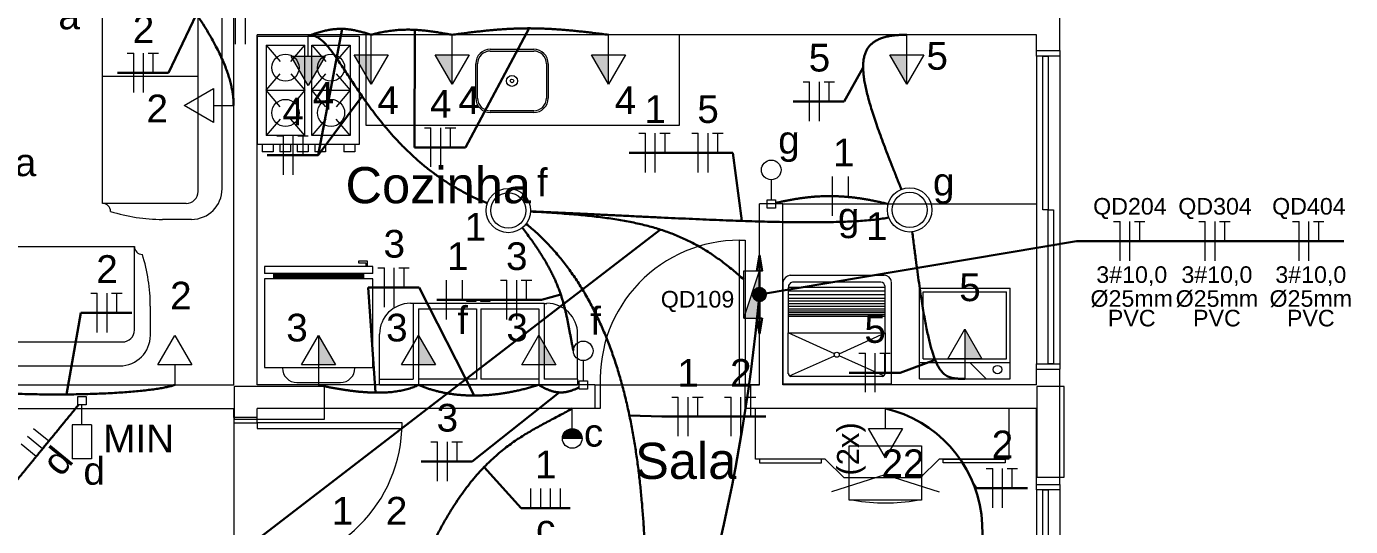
# Model space of a CAD drawing. Header units: inches. Extents: x -3 to 923, y -103 to 154.
# Drawn here: x 189.54 to 197.98, y 28.77 to 31.96 of the extents above; entities that cross this region are included whole.
import ezdxf
from ezdxf.enums import TextEntityAlignment as Align

# ---------------------------------------------------------------- set-up
doc = ezdxf.new("R2010")
doc.units = ezdxf.units.IN
doc.header["$LTSCALE"] = 10
doc.header["$MEASUREMENT"] = 0
for name, color, linetype, lineweight in [('BASE', 8, 'Continuous', 5), ('EL-Condutos', 4, 'Continuous', 30), ('EL-Fios', 9, 'Continuous', 20), ('EL-Pontos', 9, 'Continuous', 20), ('EL-Textos fios', 2, 'Continuous', 30), ('EL-Textos pontos', 2, 'Continuous', 30), ('MOVEIS', 9, 'Continuous', 20), ('P-SIMBOL', 5, 'Continuous', 20), ('TEXTO', 2, 'Continuous', 20)]:
    doc.layers.add(name, color=color, linetype=linetype, lineweight=lineweight)
doc.styles.add('Arial', font='arial.ttf')
doc.dimstyles.get("Standard").update_dxf_attribs({"dimtxt": 0.18, "dimasz": 0.18, "dimexe": 0.18, "dimexo": 0.0625, "dimgap": 0.09, "dimtad": 0, "dimtih": 1, "dimtoh": 1, "dimdec": 4, "dimzin": 0, "dimdsep": 46, "dimtxsty": 'Standard', "dimcen": 0.09, "dimadec": 0, "dimazin": 0, "dimtfac": 1, "dimtdec": 4, "dimtofl": 0, "dimtmove": 0, "dimatfit": 3, "dimfxl": 0, "dimtolj": 1, "dimtzin": 0, "dimarcsym": 0})

msp = doc.modelspace()

# ---------------------------------------------------------------- hatches: boundary and pattern name
at = {"layer": 'P-SIMBOL', "linetype": 'Continuous'}
for points in [[(191.2318, 31.7688), (191.34, 31.5813), (191.4483, 31.7688)], [(191.7409, 31.7768), (191.7409, 31.5893), (191.6326, 31.7768)], [(192.2573, 31.7768), (192.2573, 31.5893), (192.149, 31.7768)], [(193.254, 31.7768), (193.254, 31.5893), (193.1457, 31.7768)], [(195.1567, 31.7768), (195.1567, 31.5893), (195.0484, 31.7768)], [(194.1164, 30.0986), (194.2163, 30.0986), (194.2163, 30.3995)], [(191.4058, 29.8003), (191.4058, 29.9878), (191.514, 29.8003)], [(192.0423, 29.8003), (192.0423, 29.9878), (192.1505, 29.8003)], [(192.8093, 29.8013), (192.8093, 29.9888), (192.9175, 29.8013)], [(195.5253, 29.8398), (195.5253, 30.0273), (195.6335, 29.8398)], [(192.9602, 29.3313), (193.0227, 29.3313), (193.0227, 29.3938), (193.013, 29.3933), (192.9961, 29.3878), (192.9856, 29.3818), (192.9776, 29.3748), (192.9696, 29.3643), (192.9634, 29.3513), (192.9606, 29.3383), (192.9607, 29.3313)], [(193.0852, 29.3313), (193.0227, 29.3313), (193.0227, 29.3938), (193.0324, 29.3933), (193.0493, 29.3878), (193.0598, 29.3818), (193.0678, 29.3748), (193.0758, 29.3643), (193.082, 29.3513), (193.0848, 29.3383), (193.0847, 29.3313)]]:
    msp.add_hatch(color=256, dxfattribs=at).paths.add_polyline_path(points)

# ---------------------------------------------------------------- linework, layer by layer
at = {"layer": 'BASE'}
for p, q in [((190.8648, 29.6723), (190.8648, 33.2378)), ((196.1318, 31.8038), (196.1318, 32.1558)), ((191.0148, 29.6723), (191.0148, 31.9048)), ((195.9818, 31.9048), (191.0148, 31.9048)), ((195.9818, 31.8038), (195.9818, 31.9048)), ((195.9818, 31.8038), (196.1318, 31.8038)), ((194.2163, 29.6723), (194.2163, 30.8263)), ((194.3663, 30.8263), (194.2163, 30.8263)), ((194.3663, 30.8263), (195.9818, 30.8263)), ((194.3663, 29.6723), (194.3663, 30.8263)), ((195.9818, 29.6723), (195.9818, 29.7733)), ((195.9818, 29.7733), (196.1318, 29.7733)), ((196.1318, 29.0378), (196.1318, 29.7733)), ((188.8283, 29.6723), (190.8648, 29.6723)), ((193.1663, 29.6723), (191.0148, 29.6723)), ((193.1663, 29.6723), (193.1663, 29.5223)), ((193.2013, 29.6723), (194.2163, 29.6723)), ((194.2163, 29.6723), (194.1588, 29.6723)), ((194.1588, 29.6723), (194.1588, 29.5223)), ((195.9818, 29.6723), (194.3663, 29.6723)), ((188.8283, 29.5223), (190.8648, 29.5223)), ((190.8648, 29.4648), (190.8648, 29.5223)), ((190.8648, 29.4648), (190.8648, 28.4723)), ((191.0148, 29.4648), (190.8648, 29.4648)), ((191.0148, 29.4648), (191.0148, 29.5223)), ((193.1663, 29.5223), (191.0148, 29.5223)), ((195.9818, 29.5223), (194.1588, 29.5223)), ((195.9818, 29.0378), (195.9818, 29.5223)), ((195.9818, 29.0378), (196.1318, 29.0378))]:
    msp.add_line(p, q, dxfattribs=at)
at = {"layer": 'BASE', "linetype": 'Continuous'}
for p, q in [((195.9818, 31.7693), (195.9818, 29.8078)), ((196.1318, 31.7693), (196.1318, 29.8078)), ((193.1663, 29.6723), (193.2013, 29.6723)), ((195.9818, 29.0033), (195.9818, 26.8108)), ((196.1318, 29.0033), (196.1318, 26.8108))]:
    msp.add_line(p, q, dxfattribs=at)
for points in [[(196.1318, 31.8038), (196.1318, 31.7693), (195.9818, 31.7693), (195.9818, 31.8038)], [(195.9818, 29.7733), (195.9818, 29.8078), (196.1318, 29.8078), (196.1318, 29.7733)], [(193.1663, 29.6723), (193.2013, 29.6723), (193.2013, 29.5223), (193.1663, 29.5223)], [(194.1588, 29.5223), (194.1243, 29.5223), (194.1243, 29.6723), (194.1588, 29.6723)], [(190.8648, 29.4648), (190.8648, 29.4303), (191.0148, 29.4303), (191.0148, 29.4648)], [(196.1318, 29.0378), (196.1318, 29.0033), (195.9818, 29.0033), (195.9818, 29.0378)]]:
    msp.add_lwpolyline(points, dxfattribs=at)
for points in [[(196.0568, 31.7693), (196.0568, 30.7888), (196.0223, 30.7888), (196.0223, 31.7693), (196.0568, 31.7693), (196.0568, 31.7693)], [(196.0913, 30.7888), (196.0913, 29.8078), (196.0568, 29.8078), (196.0568, 30.7888), (196.0913, 30.7888), (196.0913, 30.7888)], [(194.1243, 29.6723), (194.0898, 29.6723), (194.0898, 30.5953), (194.1243, 30.5953), (194.1243, 29.6723), (194.1243, 29.6723)], [(191.0148, 29.4303), (191.0148, 29.3953), (191.9378, 29.3953), (191.9378, 29.4303), (191.0148, 29.4303), (191.0148, 29.4303)], [(196.0568, 29.0033), (196.0568, 27.9073), (196.0223, 27.9073), (196.0223, 29.0033), (196.0568, 29.0033), (196.0568, 29.0033)]]:
    msp.add_lwpolyline(points, close=True, dxfattribs=at)
at = {"layer": 'BASE'}
for points in [[(191.4438, 29.4543), (191.4438, 29.5583), (191.4438, 29.6618), (191.1553, 29.6618), (190.8668, 29.6618), (190.8668, 29.5583), (190.8668, 29.4543), (191.1553, 29.4543), (191.4438, 29.4543), (191.4438, 29.4543)], [(196.1578, 29.0853), (196.1578, 29.6618), (196.1233, 29.6618), (195.9848, 29.6618), (195.9848, 29.0853), (196.1233, 29.0853), (196.1578, 29.0853), (196.1578, 29.0853)]]:
    msp.add_lwpolyline(points, close=True, dxfattribs=at)
at = {"layer": 'BASE', "linetype": 'Continuous'}
for centre, radius, start, end in [((194.0898, 29.7063), 0.889, 90, 182.192), ((191.0148, 29.4303), 0.923, 270, 0)]:
    msp.add_arc(centre, radius, start, end, dxfattribs=at)
at = {"layer": 'EL-Condutos'}
for q in [(194.2163, 30.499), (194.2163, 29.999)]:
    msp.add_line((194.2163, 30.249), q, dxfattribs=at)
at = {"layer": 'EL-Condutos', "const_width": 0.0417}
msp.add_lwpolyline([(194.2371, 30.249, 1), (194.1954, 30.249, 1)], format="xyb", close=True, dxfattribs=at)
msp.add_lwpolyline([(194.2371, 30.249, 1), (194.1954, 30.249, 1)], format="xyb", close=True, dxfattribs=at)
at = {"layer": 'EL-Condutos'}
msp.add_circle((194.2163, 30.249), 0.0417, dxfattribs=at)
msp.add_circle((194.2163, 30.249), 0.0417, dxfattribs=at)
at = {"layer": 'EL-Condutos', "linetype": 'Continuous'}
for centre, radius, start, end in [((182.5387, 31.3085), 11.7256, 316.28885, 354.81711), ((194.8403, 28.7453), 0.7972, 297.40648, 77.04735)]:
    msp.add_arc(centre, radius, start, end, dxfattribs=at)
for points in [[(189.4281, 33.3002), (189.5517, 33.1905), (189.6681, 33.0848), (189.7776, 32.9831), (189.8802, 32.8852), (189.9763, 32.7911), (190.0661, 32.7008), (190.1498, 32.6141), (190.2275, 32.5309), (190.2995, 32.4513), (190.366, 32.3751), (190.4272, 32.3022), (190.4834, 32.2326), (190.5346, 32.1662), (190.5812, 32.103), (190.6234, 32.0428), (190.6613, 31.9855), (190.6952, 31.9312), (190.7252, 31.8797), (190.7517, 31.8309), (190.7747, 31.7848), (190.7946, 31.7413), (190.8114, 31.7004), (190.8255, 31.6619), (190.8371, 31.6257), (190.8463, 31.5919), (190.8533, 31.5603), (190.8584, 31.5309), (190.8618, 31.5035), (190.8637, 31.4782), (190.8643, 31.4548)], [(191.34, 31.8968), (191.3571, 31.9034), (191.3737, 31.9095), (191.3899, 31.915), (191.4055, 31.92), (191.4208, 31.9244), (191.4357, 31.9283), (191.4501, 31.9317), (191.4643, 31.9347), (191.4781, 31.9371), (191.4917, 31.9391), (191.5049, 31.9407), (191.5179, 31.9418), (191.5308, 31.9425), (191.5434, 31.9428), (191.5558, 31.9427), (191.5682, 31.9422), (191.5804, 31.9414), (191.5925, 31.9403), (191.6046, 31.9388), (191.6166, 31.937), (191.6287, 31.9349), (191.6407, 31.9325), (191.6528, 31.9298), (191.665, 31.9269), (191.6772, 31.9237), (191.6896, 31.9203), (191.7021, 31.9167), (191.7148, 31.9129), (191.7277, 31.9089), (191.7409, 31.9048)], [(191.7409, 31.9048), (191.7615, 31.9103), (191.7818, 31.9152), (191.8017, 31.9196), (191.8213, 31.9235), (191.8406, 31.9268), (191.8595, 31.9297), (191.8782, 31.9321), (191.8965, 31.934), (191.9146, 31.9355), (191.9325, 31.9366), (191.9501, 31.9373), (191.9675, 31.9376), (191.9847, 31.9376), (192.0016, 31.9372), (192.0184, 31.9366), (192.035, 31.9357), (192.0515, 31.9345), (192.0678, 31.9331), (192.084, 31.9314), (192.1, 31.9296), (192.116, 31.9275), (192.1319, 31.9254), (192.1477, 31.923), (192.1634, 31.9206), (192.1791, 31.9181), (192.1947, 31.9155), (192.2104, 31.9128), (192.226, 31.9101), (192.2416, 31.9074), (192.2573, 31.9048)], [(192.2573, 31.9048), (192.297, 31.9101), (192.3352, 31.915), (192.3721, 31.9196), (192.4076, 31.9239), (192.4421, 31.9277), (192.4754, 31.9312), (192.5079, 31.9343), (192.5395, 31.9371), (192.5704, 31.9395), (192.6007, 31.9415), (192.6305, 31.9431), (192.66, 31.9444), (192.6892, 31.9453), (192.7182, 31.9459), (192.7472, 31.9461), (192.7763, 31.9459), (192.8055, 31.9453), (192.8351, 31.9444), (192.8651, 31.9431), (192.8956, 31.9415), (192.9267, 31.9395), (192.9586, 31.9371), (192.9913, 31.9343), (193.025, 31.9312), (193.0598, 31.9277), (193.0958, 31.9239), (193.1331, 31.9196), (193.1718, 31.915), (193.2121, 31.9101), (193.254, 31.9048)], [(192.4812, 30.8313), (192.4053, 30.8641), (192.3334, 30.9), (192.2652, 30.9385), (192.2006, 30.9795), (192.1396, 31.0226), (192.0819, 31.0676), (192.0273, 31.114), (191.9759, 31.1617), (191.9274, 31.2102), (191.8817, 31.2593), (191.8386, 31.3087), (191.7981, 31.3581), (191.7599, 31.4072), (191.724, 31.4557), (191.6902, 31.5032), (191.6583, 31.5495), (191.6282, 31.5942), (191.5999, 31.6371), (191.573, 31.6778), (191.5476, 31.7161), (191.5235, 31.7517), (191.5004, 31.7841), (191.4784, 31.8132), (191.4572, 31.8386), (191.4367, 31.86), (191.4168, 31.8772), (191.3973, 31.8897), (191.3781, 31.8974), (191.3591, 31.8998), (191.34, 31.8968)], [(195.1211, 30.9191), (195.0921, 30.9918), (195.0646, 31.0612), (195.0388, 31.1274), (195.0147, 31.1905), (194.9924, 31.2504), (194.9719, 31.3072), (194.9532, 31.3611), (194.9365, 31.412), (194.9217, 31.46), (194.909, 31.5052), (194.8983, 31.5477), (194.8897, 31.5874), (194.8834, 31.6245), (194.8792, 31.6589), (194.8773, 31.6909), (194.8778, 31.7203), (194.8806, 31.7474), (194.8858, 31.772), (194.8935, 31.7944), (194.9038, 31.8145), (194.9166, 31.8324), (194.9321, 31.8482), (194.9502, 31.862), (194.9711, 31.8737), (194.9948, 31.8834), (195.0213, 31.8913), (195.0507, 31.8973), (195.083, 31.9015), (195.1183, 31.904), (195.1567, 31.9048)], [(195.0373, 30.826), (195.0083, 30.8329), (194.98, 30.8393), (194.9522, 30.8451), (194.9251, 30.8504), (194.8984, 30.8552), (194.8723, 30.8595), (194.8466, 30.8632), (194.8214, 30.8665), (194.7966, 30.8693), (194.7722, 30.8716), (194.7481, 30.8735), (194.7244, 30.8748), (194.7009, 30.8758), (194.6778, 30.8763), (194.6548, 30.8764), (194.6321, 30.876), (194.6095, 30.8752), (194.5871, 30.8741), (194.5647, 30.8725), (194.5425, 30.8706), (194.5203, 30.8683), (194.4982, 30.8656), (194.476, 30.8626), (194.4538, 30.8592), (194.4315, 30.8555), (194.4091, 30.8514), (194.3866, 30.8471), (194.364, 30.8424), (194.3411, 30.8374), (194.318, 30.8321)], [(192.7551, 30.7789), (192.8483, 30.7749), (192.9418, 30.7707), (193.0353, 30.7664), (193.1287, 30.7619), (193.2219, 30.7575), (193.3146, 30.753), (193.4069, 30.7485), (193.4984, 30.7441), (193.5892, 30.7398), (193.6789, 30.7356), (193.7675, 30.7316), (193.8549, 30.7277), (193.9408, 30.7242), (194.0251, 30.7209), (194.1078, 30.718), (194.1885, 30.7154), (194.2673, 30.7133), (194.3439, 30.7116), (194.4182, 30.7103), (194.49, 30.7096), (194.5592, 30.7094), (194.6257, 30.7099), (194.6893, 30.711), (194.7498, 30.7127), (194.8072, 30.7152), (194.8612, 30.7184), (194.9117, 30.7224), (194.9586, 30.7272), (195.0017, 30.7329), (195.0409, 30.7395)], [(192.7566, 30.7779), (192.8258, 30.7742), (192.8923, 30.7701), (192.9564, 30.7656), (193.0181, 30.7608), (193.0775, 30.7555), (193.1346, 30.7498), (193.1898, 30.7435), (193.2429, 30.7366), (193.2941, 30.7291), (193.3436, 30.7209), (193.3913, 30.712), (193.4375, 30.7023), (193.4823, 30.6918), (193.5256, 30.6805), (193.5677, 30.6682), (193.6086, 30.655), (193.6484, 30.6408), (193.6873, 30.6256), (193.7254, 30.6093), (193.7626, 30.5918), (193.7992, 30.5732), (193.8353, 30.5533), (193.8709, 30.5322), (193.9061, 30.5097), (193.9411, 30.4859), (193.976, 30.4607), (194.0108, 30.434), (194.0457, 30.4058), (194.0807, 30.3761), (194.116, 30.3447)], [(192.7047, 30.6746), (192.7317, 30.6391), (192.7569, 30.6049), (192.7803, 30.5718), (192.802, 30.5399), (192.8221, 30.5089), (192.8406, 30.479), (192.8577, 30.4499), (192.8734, 30.4217), (192.8878, 30.3944), (192.901, 30.3677), (192.9131, 30.3417), (192.9241, 30.3163), (192.9341, 30.2914), (192.9432, 30.267), (192.9515, 30.2431), (192.959, 30.2195), (192.9659, 30.1962), (192.9722, 30.1731), (192.9779, 30.1502), (192.9833, 30.1274), (192.9883, 30.1046), (192.993, 30.0819), (192.9975, 30.059), (193.0019, 30.036), (193.0063, 30.0129), (193.0107, 29.9894), (193.0152, 29.9656), (193.0199, 29.9415), (193.0249, 29.9169), (193.0303, 29.8917)], [(192.728, 30.7007), (192.7988, 30.6391), (192.865, 30.5738), (192.927, 30.5052), (192.9848, 30.4333), (193.0385, 30.3585), (193.0883, 30.2808), (193.1344, 30.2004), (193.1769, 30.1176), (193.216, 30.0325), (193.2517, 29.9453), (193.2843, 29.8563), (193.3139, 29.7655), (193.3406, 29.6731), (193.3646, 29.5794), (193.386, 29.4846), (193.405, 29.3887), (193.4217, 29.2921), (193.4363, 29.1949), (193.4489, 29.0973), (193.4596, 28.9994), (193.4686, 28.9015), (193.4761, 28.8037), (193.4822, 28.7062), (193.487, 28.6093), (193.4907, 28.513), (193.4935, 28.4176), (193.4954, 28.3233), (193.4966, 28.2303), (193.4973, 28.1387), (193.4977, 28.0487)], [(195.1906, 30.648), (195.2019, 30.5574), (195.2128, 30.4729), (195.2233, 30.3943), (195.2335, 30.3212), (195.2435, 30.2535), (195.2532, 30.1911), (195.2628, 30.1336), (195.2722, 30.081), (195.2816, 30.0329), (195.2908, 29.9892), (195.3001, 29.9496), (195.3094, 29.914), (195.3187, 29.8821), (195.3281, 29.8538), (195.3377, 29.8288), (195.3474, 29.8069), (195.3574, 29.7879), (195.3676, 29.7717), (195.3782, 29.7579), (195.389, 29.7464), (195.4003, 29.737), (195.4119, 29.7295), (195.4241, 29.7237), (195.4367, 29.7193), (195.4499, 29.7161), (195.4636, 29.714), (195.478, 29.7127), (195.4931, 29.712), (195.5088, 29.7118), (195.5253, 29.7118)], [(188.9279, 29.6723), (188.974, 29.6635), (189.0229, 29.6554), (189.0744, 29.6481), (189.1282, 29.6415), (189.1841, 29.6356), (189.2418, 29.6304), (189.301, 29.6259), (189.3615, 29.622), (189.423, 29.6188), (189.4852, 29.6161), (189.548, 29.6141), (189.611, 29.6127), (189.6739, 29.6119), (189.7366, 29.6116), (189.7987, 29.6119), (189.8601, 29.6127), (189.9203, 29.6141), (189.9793, 29.6159), (190.0366, 29.6183), (190.0921, 29.6211), (190.1456, 29.6244), (190.1966, 29.6281), (190.245, 29.6323), (190.2906, 29.6369), (190.333, 29.6418), (190.372, 29.6472), (190.4073, 29.653), (190.4388, 29.6591), (190.466, 29.6655), (190.4888, 29.6723)], [(191.4058, 29.6723), (191.4324, 29.6665), (191.4587, 29.6611), (191.4847, 29.6559), (191.5103, 29.6512), (191.5357, 29.6468), (191.5607, 29.6427), (191.5853, 29.639), (191.6097, 29.6357), (191.6336, 29.6327), (191.6572, 29.6301), (191.6805, 29.628), (191.7033, 29.6262), (191.7258, 29.6249), (191.7479, 29.6239), (191.7696, 29.6234), (191.7908, 29.6233), (191.8117, 29.6237), (191.8321, 29.6245), (191.8522, 29.6258), (191.8718, 29.6275), (191.8909, 29.6298), (191.9096, 29.6324), (191.9279, 29.6356), (191.9456, 29.6393), (191.963, 29.6435), (191.9798, 29.6482), (191.9962, 29.6534), (192.012, 29.6592), (192.0274, 29.6654), (192.0423, 29.6723)], [(192.8093, 29.6733), (192.7805, 29.6643), (192.7518, 29.656), (192.7233, 29.6484), (192.695, 29.6413), (192.6669, 29.6349), (192.6389, 29.6291), (192.6111, 29.624), (192.5836, 29.6194), (192.5562, 29.6155), (192.5291, 29.6122), (192.5021, 29.6095), (192.4754, 29.6074), (192.449, 29.606), (192.4227, 29.6051), (192.3968, 29.6048), (192.3711, 29.6052), (192.3456, 29.6062), (192.3204, 29.6077), (192.2955, 29.6098), (192.2709, 29.6126), (192.2466, 29.6159), (192.2226, 29.6199), (192.1989, 29.6244), (192.1755, 29.6295), (192.1525, 29.6352), (192.1297, 29.6414), (192.1073, 29.6483), (192.0853, 29.6557), (192.0636, 29.6637), (192.0423, 29.6723)], [(193.0665, 29.6576), (193.0571, 29.6528), (193.0478, 29.6484), (193.0387, 29.6444), (193.0297, 29.6408), (193.0209, 29.6375), (193.0121, 29.6346), (193.0035, 29.6321), (192.995, 29.6299), (192.9865, 29.6281), (192.9782, 29.6267), (192.9698, 29.6257), (192.9616, 29.625), (192.9534, 29.6247), (192.9452, 29.6247), (192.937, 29.6251), (192.9288, 29.6258), (192.9207, 29.6269), (192.9125, 29.6284), (192.9043, 29.6302), (192.896, 29.6324), (192.8878, 29.6349), (192.8794, 29.6378), (192.871, 29.641), (192.8625, 29.6446), (192.8539, 29.6485), (192.8452, 29.6528), (192.8364, 29.6574), (192.8275, 29.6623), (192.8185, 29.6676), (192.8093, 29.6733)], [(189.333, 28.8826), (189.3558, 28.9105), (189.3774, 28.9368), (189.3978, 28.9618), (189.4172, 28.9855), (189.4356, 29.008), (189.4532, 29.0295), (189.47, 29.0501), (189.4862, 29.0699), (189.5019, 29.089), (189.5171, 29.1076), (189.5319, 29.1257), (189.5465, 29.1435), (189.5609, 29.1611), (189.5752, 29.1786), (189.5896, 29.1962), (189.6041, 29.214), (189.6188, 29.232), (189.6339, 29.2504), (189.6494, 29.2693), (189.6654, 29.2889), (189.682, 29.3092), (189.6994, 29.3304), (189.7176, 29.3527), (189.7367, 29.376), (189.7568, 29.4006), (189.778, 29.4265), (189.8004, 29.4539), (189.8242, 29.4829), (189.8493, 29.5136), (189.8759, 29.5462)], [(191.8861, 28.0435), (191.9256, 28.1591), (191.9649, 28.2675), (192.004, 28.3689), (192.043, 28.4638), (192.0818, 28.5523), (192.1204, 28.6347), (192.1588, 28.7114), (192.1972, 28.7826), (192.2353, 28.8485), (192.2734, 28.9095), (192.3113, 28.9658), (192.3492, 29.0178), (192.3869, 29.0656), (192.4245, 29.1096), (192.4621, 29.1501), (192.4996, 29.1873), (192.5371, 29.2215), (192.5744, 29.2531), (192.6118, 29.2822), (192.6491, 29.3091), (192.6864, 29.3342), (192.7237, 29.3577), (192.761, 29.3799), (192.7983, 29.4011), (192.8356, 29.4215), (192.8729, 29.4415), (192.9103, 29.4613), (192.9477, 29.4811), (192.9852, 29.5014), (193.0227, 29.5223)]]:
    msp.add_spline(points, degree=3, dxfattribs=at)
at = {"layer": 'EL-Fios', "color": 5}
for p, q in [((190.877, 31.8447), (190.877, 32.0947)), ((190.9395, 31.8447), (190.9395, 32.0947)), ((190.1855, 31.7878), (190.2272, 31.7878)), ((190.2272, 31.5378), (190.2272, 31.7878)), ((190.2897, 31.5378), (190.2897, 31.7878)), ((190.3188, 31.7878), (190.3855, 31.7878)), ((190.3522, 31.6628), (190.3522, 31.7878)), ((194.4946, 31.6052), (194.5362, 31.6052)), ((194.5362, 31.3552), (194.5362, 31.6052)), ((194.5987, 31.3552), (194.5987, 31.6052)), ((194.6279, 31.6052), (194.6946, 31.6052)), ((194.6612, 31.4802), (194.6612, 31.6052)), ((191.1398, 31.2615), (191.1815, 31.2615)), ((191.1398, 31.2615), (191.1815, 31.2615)), ((191.1815, 31.0115), (191.1815, 31.2615)), ((191.1815, 31.0115), (191.1815, 31.2615)), ((191.244, 31.0115), (191.244, 31.2615)), ((191.244, 31.0115), (191.244, 31.2615)), ((191.2731, 31.2615), (191.3398, 31.2615)), ((191.2731, 31.2615), (191.3398, 31.2615)), ((191.3065, 31.1365), (191.3065, 31.2615)), ((191.3065, 31.1365), (191.3065, 31.2615)), ((192.0804, 31.312), (192.122, 31.312)), ((192.0804, 31.312), (192.122, 31.312)), ((192.122, 31.062), (192.122, 31.312)), ((192.122, 31.062), (192.122, 31.312)), ((192.1845, 31.062), (192.1845, 31.312)), ((192.1845, 31.062), (192.1845, 31.312)), ((192.2137, 31.312), (192.2804, 31.312)), ((192.2137, 31.312), (192.2804, 31.312)), ((192.247, 31.187), (192.247, 31.312)), ((192.247, 31.187), (192.247, 31.312)), ((193.4478, 31.2774), (193.4895, 31.2774)), ((193.4895, 31.0274), (193.4895, 31.2774)), ((193.552, 31.0274), (193.552, 31.2774)), ((193.5811, 31.2774), (193.6478, 31.2774)), ((193.6145, 31.1524), (193.6145, 31.2774)), ((193.7846, 31.2774), (193.8262, 31.2774)), ((193.8262, 31.0274), (193.8262, 31.2774)), ((193.8887, 31.0274), (193.8887, 31.2774)), ((193.9179, 31.2774), (193.9846, 31.2774)), ((193.9512, 31.1524), (193.9512, 31.2774)), ((194.6829, 30.7513), (194.6829, 31.0013)), ((194.7848, 30.8763), (194.7848, 31.0013)), ((196.4736, 30.7141), (196.5152, 30.7141)), ((196.5152, 30.4641), (196.5152, 30.7141)), ((196.5777, 30.4641), (196.5777, 30.7141)), ((196.6069, 30.7141), (196.6736, 30.7141)), ((196.6402, 30.5891), (196.6402, 30.7141)), ((197.0165, 30.7141), (197.0582, 30.7141)), ((197.0582, 30.4641), (197.0582, 30.7141)), ((197.1207, 30.4641), (197.1207, 30.7141)), ((197.1498, 30.7141), (197.2165, 30.7141)), ((197.1832, 30.5891), (197.1832, 30.7141)), ((197.615, 30.7141), (197.6566, 30.7141)), ((197.6566, 30.4641), (197.6566, 30.7141)), ((197.7191, 30.4641), (197.7191, 30.7141)), ((197.7483, 30.7141), (197.815, 30.7141)), ((197.7816, 30.5891), (197.7816, 30.7141)), ((191.7843, 30.4189), (191.826, 30.4189)), ((191.7843, 30.4189), (191.826, 30.4189)), ((191.826, 30.1689), (191.826, 30.4189)), ((191.826, 30.1689), (191.826, 30.4189)), ((191.8885, 30.1689), (191.8885, 30.4189)), ((191.8885, 30.1689), (191.8885, 30.4189)), ((191.9177, 30.4189), (191.9843, 30.4189)), ((191.9177, 30.4189), (191.9843, 30.4189)), ((191.951, 30.2939), (191.951, 30.4189)), ((191.951, 30.2939), (191.951, 30.4189)), ((192.2223, 30.0897), (192.2223, 30.3397)), ((192.3241, 30.2147), (192.3241, 30.3397)), ((192.5649, 30.3397), (192.6065, 30.3397)), ((192.6065, 30.0897), (192.6065, 30.3397)), ((192.669, 30.0897), (192.669, 30.3397)), ((192.6982, 30.3397), (192.7649, 30.3397)), ((192.7315, 30.2147), (192.7315, 30.3397)), ((189.953, 30.2577), (189.9947, 30.2577)), ((189.9947, 30.0077), (189.9947, 30.2577)), ((190.0572, 30.0077), (190.0572, 30.2577)), ((190.0863, 30.2577), (190.153, 30.2577)), ((190.1197, 30.1327), (190.1197, 30.2577)), ((194.8498, 29.8756), (194.8914, 29.8756)), ((194.8914, 29.6256), (194.8914, 29.8756)), ((194.9539, 29.6256), (194.9539, 29.8756)), ((194.9831, 29.8756), (195.0498, 29.8756)), ((195.0164, 29.7506), (195.0164, 29.8756)), ((193.6569, 29.5956), (193.6985, 29.5956)), ((193.6985, 29.3456), (193.6985, 29.5956)), ((193.761, 29.3456), (193.761, 29.5956)), ((193.7902, 29.5956), (193.8569, 29.5956)), ((193.8235, 29.4706), (193.8235, 29.5956)), ((193.9937, 29.5956), (194.0353, 29.5956)), ((194.0353, 29.3456), (194.0353, 29.5956)), ((194.0978, 29.3456), (194.0978, 29.5956)), ((194.127, 29.5956), (194.1937, 29.5956)), ((194.1603, 29.4706), (194.1603, 29.5956)), ((189.6855, 29.3135), (189.5888, 29.3926)), ((189.6064, 29.2167), (189.5096, 29.2959)), ((189.6459, 29.2651), (189.5492, 29.3442)), ((192.1224, 29.3098), (192.1641, 29.3098)), ((192.1641, 29.0598), (192.1641, 29.3098)), ((192.2266, 29.0598), (192.2266, 29.3098)), ((192.2558, 29.3098), (192.3224, 29.3098)), ((192.2891, 29.1848), (192.2891, 29.3098)), ((195.6615, 29.1396), (195.7032, 29.1396)), ((195.7032, 28.8896), (195.7032, 29.1396)), ((195.7657, 28.8896), (195.7657, 29.1396)), ((195.7948, 29.1396), (195.8615, 29.1396)), ((195.8282, 29.0146), (195.8282, 29.1396)), ((192.7599, 28.8873), (192.7599, 29.0123)), ((192.8224, 28.8873), (192.8224, 29.0123)), ((192.8849, 28.8873), (192.8849, 29.0123)), ((192.9474, 28.8873), (192.9474, 29.0123))]:
    msp.add_line(p, q, dxfattribs=at)
at = {"layer": 'EL-Pontos', "linetype": 'Continuous'}
msp.add_circle((194.2163, 30.249), 0.025, dxfattribs=at)
at = {"layer": 'EL-Textos fios', "color": 3}
for p, q in [((190.6275, 32.0367), (190.448, 31.6628)), ((191.5558, 31.9427), (191.4023, 31.1365)), ((192.0184, 31.9366), (192.0179, 31.187)), ((192.7472, 31.9461), (192.3429, 31.187)), ((190.448, 31.6628), (190.123, 31.6628)), ((194.8772, 31.6973), (194.7571, 31.4802)), ((191.6827, 31.5139), (191.4023, 31.1365)), ((194.7571, 31.4802), (194.4321, 31.4802)), ((192.0179, 31.187), (192.3429, 31.187)), ((192.3429, 31.187), (192.0179, 31.187)), ((194.0471, 31.1524), (193.3853, 31.1524)), ((194.1044, 30.7181), (194.0471, 31.1524)), ((191.4023, 31.1365), (191.0773, 31.1365)), ((191.4023, 31.1365), (191.0773, 31.1365)), ((193.5852, 30.6628), (190.3791, 28.1989)), ((194.2163, 30.249), (196.2368, 30.5891)), ((196.2368, 30.5891), (197.9407, 30.5891)), ((192.0468, 30.2939), (191.7218, 30.2939)), ((191.7695, 29.6234), (191.7218, 30.2939)), ((191.7218, 30.2939), (192.0468, 30.2939)), ((192.3968, 29.6048), (192.0468, 30.2939)), ((192.9493, 30.2495), (192.8274, 30.2147)), ((192.8274, 30.2147), (192.1598, 30.2147)), ((189.7987, 29.6119), (189.8905, 30.1327)), ((189.8905, 30.1327), (190.2155, 30.1327)), ((195.3358, 29.8333), (195.1123, 29.7506)), ((195.1123, 29.7506), (194.7873, 29.7506)), ((192.9391, 29.6249), (192.3849, 29.1848)), ((193.3875, 29.4776), (193.5944, 29.4706)), ((193.5944, 29.4706), (194.2562, 29.4706)), ((192.3849, 29.1848), (192.0599, 29.1848)), ((192.4608, 29.1488), (192.6974, 28.8873)), ((195.5782, 29.0471), (195.599, 29.0146)), ((195.599, 29.0146), (195.924, 29.0146)), ((192.6974, 28.8873), (193.0099, 28.8873))]:
    msp.add_line(p, q, dxfattribs=at)
at = {"layer": 'MOVEIS'}
for p, q in [((190.0293, 30.8293), (190.0293, 32.4533)), ((190.6383, 30.9058), (190.6383, 32.3773)), ((190.7903, 30.9223), (190.7903, 32.3603)), ((191.0148, 31.8968), (191.6653, 31.8968)), ((191.0148, 31.8968), (191.0148, 31.2048)), ((191.0723, 31.8393), (191.0723, 31.2623)), ((191.0723, 31.8393), (191.3173, 31.8393)), ((191.0723, 31.8393), (191.1613, 31.7348)), ((191.2283, 31.7348), (191.3173, 31.8393)), ((191.3173, 31.2623), (191.3173, 31.8393)), ((191.3633, 31.2623), (191.3633, 31.8393)), ((191.3633, 31.8393), (191.6078, 31.8393)), ((191.3633, 31.8393), (191.4518, 31.7348)), ((191.5188, 31.7348), (191.6078, 31.8393)), ((191.6078, 31.8393), (191.6078, 31.2623)), ((191.6653, 31.8968), (191.6653, 31.2048)), ((191.7068, 31.9048), (191.7068, 31.3283)), ((193.7068, 31.3283), (193.7068, 31.9048)), ((192.5003, 31.8128), (192.7773, 31.8128)), ((192.5003, 31.8013), (192.7773, 31.8013)), ((191.0723, 31.5508), (191.1613, 31.6553)), ((191.2283, 31.6553), (191.3173, 31.5508)), ((191.3633, 31.5508), (191.4518, 31.6553)), ((191.5188, 31.6553), (191.6078, 31.5508)), ((192.4083, 31.5013), (192.4083, 31.7203)), ((192.4198, 31.5013), (192.4198, 31.7203)), ((192.8583, 31.7203), (192.8583, 31.5013)), ((192.8698, 31.7203), (192.8698, 31.5013)), ((190.0293, 31.6413), (190.6383, 31.6413)), ((191.0723, 31.5508), (191.3173, 31.5508)), ((191.1613, 31.4463), (191.0723, 31.5508)), ((191.3173, 31.5508), (191.2283, 31.4463)), ((191.3633, 31.5508), (191.6078, 31.5508)), ((191.4518, 31.4463), (191.3633, 31.5508)), ((191.6078, 31.5508), (191.5188, 31.4463)), ((192.7773, 31.4203), (192.5003, 31.4203)), ((192.7773, 31.4088), (192.5003, 31.4088)), ((191.1613, 31.3668), (191.0723, 31.2623)), ((191.3173, 31.2623), (191.2283, 31.3668)), ((191.4518, 31.3668), (191.3633, 31.2623)), ((191.6078, 31.2623), (191.5188, 31.3668)), ((191.7068, 31.3283), (193.7068, 31.3283)), ((191.3173, 31.2623), (191.0723, 31.2623)), ((191.6078, 31.2623), (191.3633, 31.2623)), ((191.6653, 31.2048), (191.0148, 31.2048)), ((191.0468, 31.2048), (191.0468, 31.1583)), ((191.1163, 31.1583), (191.0468, 31.1583)), ((191.1163, 31.2048), (191.1163, 31.1583)), ((191.1583, 31.2048), (191.1583, 31.1583)), ((191.2278, 31.1583), (191.1583, 31.1583)), ((191.2278, 31.2048), (191.2278, 31.1583)), ((191.2698, 31.2048), (191.2698, 31.1583)), ((191.3393, 31.1583), (191.2698, 31.1583)), ((191.3393, 31.2048), (191.3393, 31.1583)), ((191.3818, 31.2048), (191.3818, 31.1583)), ((191.4508, 31.1583), (191.3818, 31.1583)), ((191.4508, 31.2048), (191.4508, 31.1583)), ((191.5673, 31.2048), (191.5673, 31.1583)), ((191.6363, 31.1583), (191.5673, 31.1583)), ((191.6363, 31.2048), (191.6363, 31.1583)), ((190.5618, 30.8293), (190.0293, 30.8293)), ((190.5958, 30.7278), (190.4098, 30.7278)), ((188.6078, 30.5553), (190.2318, 30.5553)), ((190.2318, 30.0228), (190.2318, 30.5553)), ((191.0603, 30.4278), (191.0603, 30.3838)), ((191.7523, 30.4278), (191.0603, 30.4278)), ((191.7178, 30.4623), (191.6603, 30.4623)), ((191.6603, 30.4623), (191.6603, 30.4508)), ((191.6603, 30.4508), (191.7063, 30.4508)), ((191.7063, 30.4508), (191.7063, 30.4278)), ((191.7178, 30.4278), (191.7178, 30.4623)), ((191.7523, 30.3838), (191.7523, 30.4278)), ((191.7523, 30.3838), (191.0603, 30.3838)), ((191.0603, 30.3493), (191.0603, 29.7838)), ((191.7523, 30.3493), (191.0603, 30.3493)), ((191.1178, 30.3838), (191.1178, 30.3493)), ((191.6948, 30.3743), (191.1178, 30.3743)), ((191.6948, 30.3663), (191.1178, 30.3663)), ((191.6948, 30.3583), (191.1178, 30.3583)), ((191.6948, 30.3493), (191.6948, 30.3838)), ((191.7523, 29.7838), (191.7523, 30.3493)), ((194.3653, 30.3278), (194.3653, 29.6793)), ((195.0118, 30.3713), (194.4128, 30.3713)), ((195.0578, 29.6793), (195.0578, 30.3288)), ((195.0173, 30.2933), (194.4003, 30.2933)), ((195.0173, 30.2703), (194.4003, 30.2703)), ((195.0173, 30.2473), (194.4003, 30.2473)), ((195.0173, 30.2243), (194.4003, 30.2243)), ((195.2373, 29.7118), (195.2373, 30.2888)), ((195.2373, 30.2888), (195.8143, 30.2888)), ((195.2603, 29.8388), (195.2603, 30.2658)), ((195.2603, 30.2658), (195.7913, 30.2658)), ((195.7913, 29.8388), (195.7913, 30.2658)), ((195.8143, 29.7118), (195.8143, 30.2888)), ((190.3333, 29.9888), (190.3333, 30.1748)), ((192.0083, 30.1928), (191.9908, 30.1928)), ((192.8443, 30.1928), (192.0083, 30.1928)), ((192.0083, 30.1928), (192.0083, 29.7083)), ((192.0428, 30.1583), (192.0428, 29.7083)), ((192.0428, 30.1583), (192.4118, 30.1583)), ((192.4118, 30.1583), (192.4118, 29.7083)), ((192.4403, 30.1583), (192.4403, 29.7083)), ((192.4403, 30.1583), (192.8093, 30.1583)), ((192.8093, 30.1583), (192.8093, 29.7083)), ((192.8443, 30.1928), (192.8443, 29.7083)), ((192.8443, 30.1928), (192.8613, 30.1928)), ((195.0173, 30.2068), (194.4003, 30.2068)), ((195.0173, 30.1898), (194.4003, 30.1898)), ((195.0173, 30.1723), (194.4003, 30.1723)), ((195.0173, 30.1553), (194.4003, 30.1553)), ((195.0173, 30.1433), (194.4003, 30.1433)), ((195.0173, 30.1318), (194.4003, 30.1318)), ((195.0173, 30.1203), (194.4003, 30.1203)), ((195.0173, 30.1088), (194.4003, 30.1088)), ((191.7948, 29.7083), (191.7948, 29.9968)), ((193.0573, 29.7083), (193.0573, 29.9968)), ((194.6943, 29.8718), (194.4003, 30.0038)), ((194.7238, 29.8718), (195.0173, 30.0038)), ((188.6843, 29.9463), (190.1558, 29.9463)), ((194.4083, 29.7303), (194.6943, 29.8588)), ((195.0088, 29.7303), (194.7238, 29.8588)), ((195.6618, 29.7118), (195.5578, 29.8158)), ((188.7008, 29.7943), (190.1388, 29.7943)), ((191.0603, 29.7838), (191.7523, 29.7838)), ((191.1753, 29.7838), (191.1753, 29.7803)), ((191.6368, 29.7803), (191.6368, 29.7838)), ((195.2373, 29.7118), (195.8143, 29.7118)), ((191.2678, 29.6883), (191.5448, 29.6883)), ((191.7948, 29.6738), (191.7948, 29.7083)), ((191.7948, 29.7083), (192.0083, 29.7083)), ((191.7948, 29.6738), (193.0573, 29.6738)), ((192.4118, 29.7083), (192.0428, 29.7083)), ((192.8093, 29.7083), (192.4403, 29.7083)), ((193.0573, 29.7083), (192.8443, 29.7083)), ((193.0573, 29.7083), (193.0573, 29.6738)), ((194.3653, 29.6793), (195.0578, 29.6793)), ((194.1913, 29.2003), (194.1913, 29.5233)), ((195.8068, 29.5233), (195.8068, 29.2003)), ((194.6358, 29.2003), (194.1913, 29.2003)), ((194.6113, 29.2003), (194.2158, 29.2003)), ((194.2158, 29.2003), (194.2158, 29.1763)), ((194.2158, 29.1763), (194.6113, 29.1763)), ((194.6113, 29.1763), (194.6113, 29.2003)), ((194.7568, 29.0793), (194.6358, 29.2003)), ((195.3628, 29.2003), (195.2413, 29.0793)), ((195.8068, 29.2003), (195.3628, 29.2003)), ((195.3868, 29.2003), (195.7828, 29.2003)), ((195.3868, 29.1763), (195.3868, 29.2003)), ((195.7828, 29.1763), (195.3868, 29.1763)), ((195.7828, 29.2003), (195.7828, 29.1763)), ((195.0158, 29.1003), (194.6753, 28.9913)), ((195.2413, 29.0793), (194.7568, 29.0793)), ((195.0223, 29.1003), (195.3628, 28.9913))]:
    msp.add_line(p, q, dxfattribs=at)
for points in [[(194.9908, 30.3283), (194.4343, 30.3283)], [(194.4003, 30.0038), (195.0173, 30.0038), (195.0173, 30.3003)], [(194.4003, 30.2948), (194.4003, 30.0038)], [(194.4003, 30.0038), (195.0173, 30.0038), (195.0173, 29.7448)], [(194.4003, 29.7443), (194.4003, 30.0038)], [(195.2373, 29.8158), (195.8143, 29.8158)], [(195.2603, 29.8388), (195.7913, 29.8388)], [(195.0003, 29.7268), (194.4163, 29.7268)]]:
    msp.add_lwpolyline(points, dxfattribs=at)
for points in [[(192.3513, 30.2043), (192.3513, 30.2158), (192.4088, 30.2158), (192.4088, 30.2043), (192.3513, 30.2043), (192.3513, 30.2043)], [(192.4403, 30.2043), (192.4403, 30.2158), (192.4978, 30.2158), (192.4978, 30.2043), (192.4403, 30.2043), (192.4403, 30.2043)], [(194.7883, 29.2838), (195.2498, 29.2838), (195.2498, 28.9373), (194.7883, 28.9373), (194.7883, 29.2838), (194.7883, 29.2838)]]:
    msp.add_lwpolyline(points, close=True, dxfattribs=at)
for centre, radius in [((191.1948, 31.6953), 0.0865), ((191.4853, 31.6953), 0.0865), ((192.6388, 31.6108), 0.0346), ((192.6388, 31.6108), 0.0115), ((191.1948, 31.4068), 0.0865), ((191.4853, 31.4068), 0.0865), ((194.7088, 29.8653), 0.0162), ((195.7343, 29.7703), 0.0271)]:
    msp.add_circle(centre, radius, dxfattribs=at)
for centre, radius, start, end in [((192.5003, 31.7203), 0.0923, 90, 180), ((192.5003, 31.7203), 0.0808, 90, 180), ((192.7773, 31.7203), 0.0923, 0, 90), ((192.7773, 31.7203), 0.0808, 0, 90), ((192.5003, 31.5013), 0.0923, 180, 270), ((192.5003, 31.5013), 0.0808, 180, 270), ((192.7773, 31.5013), 0.0923, 270, 0), ((192.7773, 31.5013), 0.0808, 270, 0), ((190.5618, 30.9058), 0.0761, 270, 0), ((190.5958, 30.9228), 0.1946, 270, 0), ((190.0293, 30.7788), 0.0507, 0, 89.997), ((190.4133, 31.8473), 1.1194, 252.682, 269.828), ((190.2828, 30.5553), 0.0507, 180.003, 270), ((189.2138, 30.1713), 1.1194, 0.17224, 17.3184), ((194.4203, 30.3158), 0.0562, 98.3965, 167.571), ((194.4333, 30.2953), 0.0329, 88.9331, 182.927), ((194.9858, 30.2968), 0.0315, 5.68454, 81.89), ((195.0118, 30.3253), 0.0462, 4.47162, 89.908), ((191.9908, 29.9968), 0.1961, 90, 180), ((192.8613, 29.9968), 0.1961, 0, 90), ((190.1388, 29.9888), 0.1946, 270, 0), ((190.1558, 30.0228), 0.0761, 270, 0), ((191.2678, 29.7803), 0.0923, 180, 270), ((191.5448, 29.7803), 0.0923, 270, 0), ((194.4208, 29.7468), 0.0205, 186.116, 257.897), ((194.9963, 29.7478), 0.0212, 279.495, 352.982), ((195.0193, 30.1293), 1.2086, 260.383, 279.617)]:
    msp.add_arc(centre, radius, start, end, dxfattribs=at)
at = {"layer": 'P-SIMBOL'}
for p, q in [((191.34, 31.7688), (191.34, 31.8968)), ((191.7409, 31.7768), (191.7409, 31.9048)), ((192.2573, 31.7768), (192.2573, 31.9048)), ((193.254, 31.7768), (193.254, 31.9048)), ((195.1567, 31.7768), (195.1567, 31.9048)), ((191.34, 31.5813), (191.2318, 31.7688)), ((191.2318, 31.7688), (191.4483, 31.7688)), ((191.4483, 31.7688), (191.34, 31.5813)), ((191.7409, 31.5893), (191.6326, 31.7768)), ((191.6326, 31.7768), (191.8491, 31.7768)), ((191.7409, 31.5893), (191.7409, 31.7768)), ((191.8491, 31.7768), (191.7409, 31.5893)), ((192.2573, 31.5893), (192.149, 31.7768)), ((192.149, 31.7768), (192.3655, 31.7768)), ((192.2573, 31.5893), (192.2573, 31.7768)), ((192.3655, 31.7768), (192.2573, 31.5893)), ((193.254, 31.5893), (193.1457, 31.7768)), ((193.1457, 31.7768), (193.3622, 31.7768)), ((193.254, 31.5893), (193.254, 31.7768)), ((193.3622, 31.7768), (193.254, 31.5893)), ((195.1567, 31.5893), (195.0484, 31.7768)), ((195.0484, 31.7768), (195.2649, 31.7768)), ((195.1567, 31.5893), (195.1567, 31.7768)), ((195.2649, 31.7768), (195.1567, 31.5893)), ((190.5488, 31.4548), (190.7363, 31.563)), ((190.7363, 31.563), (190.7363, 31.3465)), ((190.7363, 31.3465), (190.5488, 31.4548)), ((190.7363, 31.4548), (190.8643, 31.4548)), ((194.2913, 30.9808), (194.2913, 30.8523)), ((194.2648, 30.8523), (194.3178, 30.8523)), ((194.2648, 30.7992), (194.2648, 30.8523)), ((194.3178, 30.8523), (194.3178, 30.7992)), ((194.3178, 30.7992), (194.2648, 30.7992)), ((194.1164, 30.0986), (194.1164, 30.3995)), ((194.1164, 30.3995), (194.2163, 30.3995)), ((194.1164, 30.0986), (194.2163, 30.3995)), ((194.2163, 30.0986), (194.2163, 30.3995)), ((194.1164, 30.0986), (194.2163, 30.0986)), ((190.3805, 29.8003), (190.4888, 29.9878)), ((190.4888, 29.9878), (190.597, 29.8003)), ((191.2975, 29.8003), (191.4058, 29.9878)), ((191.4058, 29.9878), (191.4058, 29.8003)), ((191.4058, 29.9878), (191.514, 29.8003)), ((191.934, 29.8003), (192.0423, 29.9878)), ((192.0423, 29.9878), (192.0423, 29.8003)), ((192.0423, 29.9878), (192.1505, 29.8003)), ((192.701, 29.8013), (192.8093, 29.9888)), ((192.8093, 29.9888), (192.8093, 29.8013)), ((192.8093, 29.9888), (192.9175, 29.8013)), ((195.417, 29.8398), (195.5253, 30.0273)), ((195.5253, 30.0273), (195.5253, 29.8398)), ((195.5253, 30.0273), (195.6335, 29.8398)), ((190.597, 29.8003), (190.3805, 29.8003)), ((190.4888, 29.8003), (190.4888, 29.6723)), ((191.514, 29.8003), (191.2975, 29.8003)), ((191.4058, 29.8003), (191.4058, 29.6723)), ((192.1505, 29.8003), (191.934, 29.8003)), ((192.0423, 29.8003), (192.0423, 29.6723)), ((192.9175, 29.8013), (192.701, 29.8013)), ((192.8093, 29.8013), (192.8093, 29.6733)), ((193.0927, 29.8273), (193.0927, 29.6988)), ((195.6335, 29.8398), (195.417, 29.8398)), ((195.5253, 29.8398), (195.5253, 29.7118)), ((193.0662, 29.6988), (193.1193, 29.6988)), ((193.0662, 29.6457), (193.0662, 29.6988)), ((193.1193, 29.6457), (193.0662, 29.6457)), ((193.1193, 29.6988), (193.1193, 29.6457)), ((189.8708, 29.5988), (189.9238, 29.5988)), ((189.8708, 29.5458), (189.8708, 29.5988)), ((189.9238, 29.5458), (189.8708, 29.5458)), ((189.8973, 29.4173), (189.8973, 29.5458)), ((189.9238, 29.5988), (189.9238, 29.5458)), ((193.0227, 29.3938), (193.0227, 29.5223)), ((195.019, 29.3943), (195.019, 29.5223)), ((189.9588, 29.4173), (189.8358, 29.4173)), ((189.9588, 29.4173), (189.8358, 29.4173)), ((189.8358, 29.4173), (189.8358, 29.2008)), ((189.8358, 29.4173), (189.8358, 29.2008)), ((189.9588, 29.4173), (189.9588, 29.2008)), ((189.9588, 29.4173), (189.9588, 29.2008)), ((194.9108, 29.3943), (195.1273, 29.3943)), ((195.019, 29.2068), (194.9108, 29.3943)), ((195.1273, 29.3943), (195.019, 29.2068)), ((193.0852, 29.3313), (192.9602, 29.3313)), ((189.9588, 29.2008), (189.8358, 29.2008)), ((189.9588, 29.2008), (189.8358, 29.2008))]:
    msp.add_line(p, q, dxfattribs=at)
for centre, radius in [((194.2913, 31.0433), 0.0625), ((192.6155, 30.7845), 0.1412), ((192.6155, 30.7845), 0.1125), ((195.1738, 30.7885), 0.1412), ((195.1738, 30.7885), 0.1125), ((193.0927, 29.8898), 0.0625), ((193.0227, 29.3313), 0.0625)]:
    msp.add_circle(centre, radius, dxfattribs=at)

# ---------------------------------------------------------------- texts
at = {"layer": 'EL-Textos fios', "color": 3, "style": 'Arial'}
for s, p in [('a', (189.8158, 31.8873)), ('2', (190.2898, 31.8003)), ('5', (194.5988, 31.6178)), ('4', (191.2438, 31.2738)), ('4', (191.2438, 31.2738)), ('4', (192.1843, 31.3243)), ('4', (192.1843, 31.3243)), ('1', (193.5518, 31.2898)), ('5', (193.8888, 31.2898)), ('1', (194.7538, 31.0138)), ('g', (194.7848, 30.6063)), ('3', (191.8883, 30.4313)), ('3', (191.8883, 30.4313)), ('1', (192.2928, 30.3523)), ('3', (192.6693, 30.3523)), ('2', (190.0573, 30.2703)), ('f', (192.3243, 29.9448)), ('5', (194.9538, 29.8878)), ('1', (193.7608, 29.6078)), ('2', (194.0978, 29.6078)), ('3', (192.2268, 29.3223)), ('2', (195.7656, 29.1518)), ('1', (192.8538, 29.0248)), ('1', (191.5583, 28.7293)), ('2', (191.9033, 28.7293)), ('c', (192.8538, 28.6173))]:
    msp.add_text(s, height=0.1765, dxfattribs=at).set_placement(p, align=Align.BOTTOM_CENTER)
at = {"layer": 'EL-Textos fios', "color": 3, "insert": (189.8097, 29.1312), "char_height": 0.1765, "width": 0.277763, "attachment_point": 8, "rotation": 50.71, "line_spacing_factor": 0.798, "style": 'Arial'}
msp.add_mtext('d', dxfattribs=at)
at = {"layer": 'EL-Textos pontos', "color": 2, "style": 'Arial'}
for s, p in [('5', (195.3492, 31.6291)), ('4', (191.4363, 31.3753)), ('4', (191.8493, 31.3463)), ('4', (192.3653, 31.3463)), ('4', (193.3623, 31.3463)), ('2', (190.3773, 31.2943)), ('a', (189.5378, 30.9508)), ('f', (192.8323, 30.8228)), ('g', (195.3908, 30.8268)), ('1', (192.4053, 30.5403)), ('1', (194.9638, 30.5443)), ('2', (190.5278, 30.1008)), ('5', (195.5583, 30.1538)), ('3', (191.2683, 29.8968)), ('3', (191.9048, 29.8968)), ('3', (192.6718, 29.8978)), ('22', (195.1313, 29.0318))]:
    msp.add_text(s, height=0.1765, dxfattribs=at).set_placement(p, align=Align.BOTTOM_CENTER)
for s, height, p in [('g', 0.1765, (194.3358, 31.0938)), ('QD109', 0.1059, (193.5873, 30.1343)), ('f', 0.1765, (193.1373, 29.9403))]:
    msp.add_text(s, height=height, dxfattribs=at).set_placement(p, align=Align.BOTTOM_LEFT)
msp.add_text('c', height=0.1765, dxfattribs=at).set_placement((193.2203, 29.2263), align=Align.BOTTOM_RIGHT)
at = {"layer": 'EL-Textos pontos', "color": 2, "char_height": 0.1765, "attachment_point": 8, "line_spacing_factor": 0.798, "style": 'Arial'}
for s, insert, width in [('MIN', (190.2583, 29.242), 0.916132), ('d', (189.9753, 29.034), 0.277763)]:
    msp.add_mtext(s, dxfattribs=dict(at, insert=insert, width=width))
at = {"layer": 'P-SIMBOL', "style": 'Arial'}
msp.add_text('(2x)', height=0.1412, rotation=90, dxfattribs=at).set_placement((194.8943, 29.4343), align=Align.BOTTOM_RIGHT)
at = {"layer": 'TEXTO', "style": 'Arial'}
for s, height, p in [('Cozinha', 0.23076, (192.1688, 30.7618)), ('QD204', 0.1059, (196.5779, 30.7267)), ('QD304', 0.1059, (197.1207, 30.7267)), ('QD404', 0.1059, (197.719, 30.7267)), ('3#10,0', 0.1059, (196.5896, 30.2912)), ('3#10,0', 0.1059, (197.1326, 30.2912)), ('3#10,0', 0.1059, (197.731, 30.2912)), ('%%C25mm', 0.1059, (196.5896, 30.1389)), ('%%C25mm', 0.1059, (197.1326, 30.1389)), ('%%C25mm', 0.1059, (197.731, 30.1389)), ('PVC', 0.1059, (196.5896, 30.0139)), ('PVC', 0.1059, (197.1326, 30.0139)), ('PVC', 0.1059, (197.731, 30.0139)), ('Sala', 0.23076, (193.7463, 29.0039))]:
    msp.add_text(s, height=height, dxfattribs=at).set_placement(p, align=Align.BOTTOM_CENTER)

# ---------------------------------------------------------------- leaders
at = {"layer": 'EL-Condutos'}
for points in [[(194.2163, 30.499), (194.2163, 30.249)], [(194.2163, 29.999), (194.2163, 30.249)]]:
    msp.add_leader(points, dimstyle='Standard', override={"dimasz": 0.1, "dimldrblk": 'Closed'}, dxfattribs=at)

doc.saveas('drawing.dxf')
